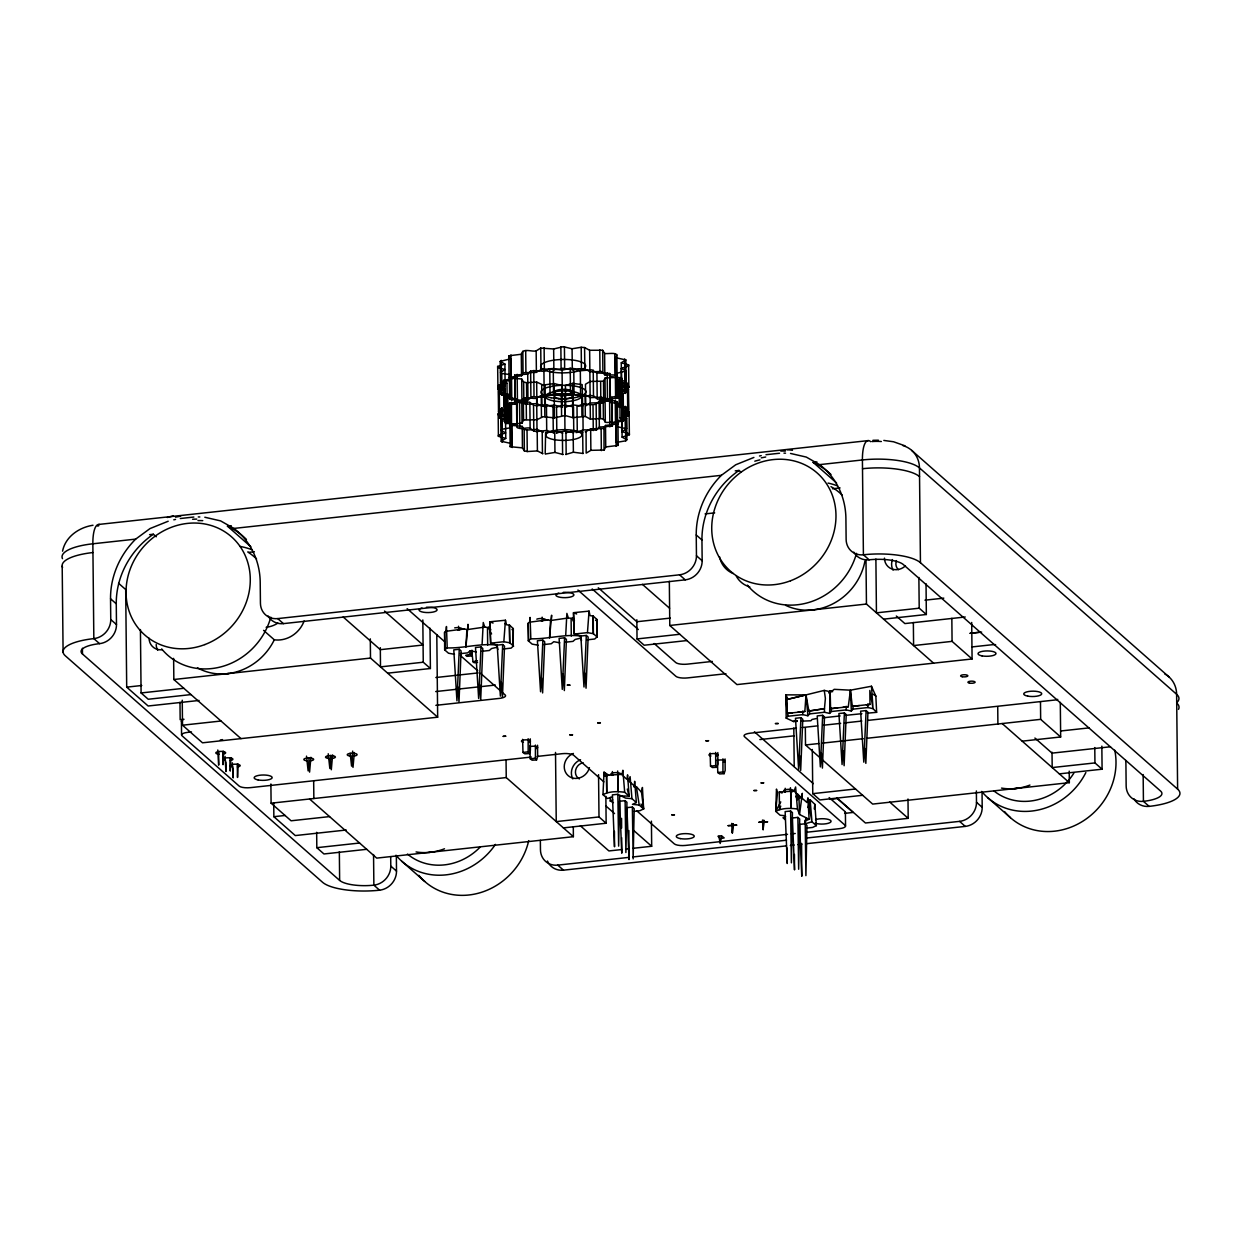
<?xml version="1.0" encoding="UTF-8"?>
<svg xmlns="http://www.w3.org/2000/svg" width="1242" height="1242" viewBox="0 0 1242 1242"><rect width="100%" height="100%" fill="white"/><g stroke="black" fill="none" stroke-linecap="round" stroke-linejoin="round"><path stroke-width="1.5" d="M218.701 751.767L218.685 765.15L217.785 749.997M225.951 761.983L225.935 771.546L225.05 756.394M233.217 768.363L233.201 777.927L232.301 762.79M617.678 774.806L617.678 770.987M790.424 791.527L790.44 787.707M797.69 799.832L797.69 794.104M503.553 648.945L511.083 648.122L513.21 646.197L513.288 628.592L509.639 625.223L506.425 624.726L505.447 620.239L489.891 621.792L490.652 643.17L497.219 645.141L502.7 644.536L504.516 646.15L502.436 697.321L501.426 682.339M587.171 639.832L594.701 639.009L596.828 637.084L596.905 619.479L593.257 616.11L590.043 615.613L589.065 611.126L573.509 612.679L574.27 634.057L580.837 636.028L586.317 635.438L588.134 637.037L586.053 688.208L585.044 673.226M472.022 655.916L470.144 654.332L465.719 655.31L466.837 656.335L472.022 655.916L472.069 650.327M801.587 843.396L801.773 876.293L799.662 824.377L805.127 823.788L806.958 825.402L805.903 875.641L805.173 820.124M470.144 654.332L470.221 650.824L476.198 651.926M837.667 707.924L830.587 708.685L830.137 690.723L829.625 713.405L824.486 712.256L809.613 713.886L807.905 715.765L802.767 714.631L787.894 716.246L786.186 718.124L793.467 721.493L797.333 721.338M613.424 802.596L610.226 801.012L610.35 797.302M780.721 806.105L779.51 809.551L779.246 791.977L794.057 791.138L798.684 795.206L798.948 797.317L801.307 797.535L807.005 802.534L807.921 797.814L809.101 819.254L799.538 814.535L797.442 808.992C790.238 808.045 782.305 807.874 775.722 811.352L776.467 789.074L777.461 792.955L775.722 811.352L780.131 815.233L785.192 815.73M621.776 410.124L629.104 412.204L629.368 434.778L629.337 433.784L622.009 431.657L621.776 410.124L626.325 407.252L616.001 404.985L616.218 426.503L626.542 428.769L622.009 431.657M621.279 362.788L628.607 364.869L628.871 387.442L628.84 386.448L621.512 384.306L621.279 362.788L625.828 359.916L615.504 357.634L615.721 379.167L626.061 381.434L621.512 384.306M223.56 751.239L223.017 764.684L222.737 751.363M230.826 757.62L230.267 771.065L229.987 757.76M238.076 764.016L237.532 777.461L237.253 764.156M612.275 775.396L612.43 771.561M785.037 792.117L785.192 788.282M459.261 649.271L456.947 700.845L453.78 649.877L459.261 649.271L461.077 650.886L458.997 702.056L457.988 687.074M480.98 646.911L478.651 698.485L475.5 647.501L480.98 646.911L482.796 648.51L480.716 699.681L479.707 684.699M502.7 644.536L500.371 696.11L497.219 645.141C480.359 642.983 464.229 648.386 447.213 647.905L444.652 649.877L444.589 632.318L445.971 631.309L464.353 628.871L466.899 629.647L484.706 627.086L488.339 627.536L489.41 626.573L490.823 629.942M542.878 640.158L540.565 691.732L537.398 640.763L542.878 640.158L544.695 641.772L542.614 692.943L541.605 677.961M564.598 637.798L562.284 689.372L559.117 638.388L564.598 637.798L566.414 639.413L564.334 690.583L563.2 673.723M586.317 635.438L583.988 686.997L580.837 636.028C563.977 633.87 547.846 639.273 530.831 638.792L528.285 640.763L528.207 623.205L529.589 622.195L547.97 619.758L550.517 620.534L568.324 617.973L571.957 618.423L573.028 617.46L574.441 620.845M800.95 717.69L798.637 769.248L795.485 718.28L800.95 717.69L802.782 719.289L800.686 770.459L799.693 755.478M822.67 715.314L820.357 766.888L817.205 715.92L822.67 715.314L824.502 716.929L822.406 768.099L821.412 753.118M844.389 712.955L842.076 764.529L838.909 713.545L844.389 712.955L846.221 714.554L844.125 765.724L843.132 750.742M866.109 710.579L863.795 762.153L860.628 711.185L866.109 710.579L867.941 712.194L865.845 763.364L864.851 748.383M507.248 409.006L506.969 383.188L498.71 385.222L498.244 386.278L504.5 388.637L504.764 414.471L498.508 412.096L498.942 411.118L507.248 409.006L503.817 406.165L505.246 405.249L504.935 364.077L497.669 366.421L497.7 367.477L505.028 369.557L500.479 372.429L501.613 373.423L510.804 374.696L509.437 377.832L509.655 399.35L521.935 400.529L523.876 403.603L526.763 404.193L536.901 403.588L542.366 406.336M616.218 426.503C621.357 419.827 607.059 423.367 605.32 422.187L605.087 400.669L601.92 397.331L590.136 397.611C582.11 391.199 572.003 397.44 563.138 394.04C554.522 397.673 544.291 391.587 536.653 398.201C532.647 399.536 523.224 394.801 521.795 401.585L509.344 403.138L511.036 406.134L511.533 443.565L501.209 441.283L505.758 438.41L505.432 411.413L498.166 413.757L498.197 414.812L505.525 416.893L500.976 419.765L502.11 420.759L511.3 422.047L509.934 425.168L510.152 446.685L522.432 447.881L524.357 450.939L527.26 451.529L537.398 450.924L542.863 453.687M612.508 796.991L607.369 798.497L602.975 794.632L604.031 772.198L608.937 775.272M806.896 828.072L812.578 827.436L816.367 825.635L811.957 821.769L805.127 823.788L805.266 820.946L809.101 819.254M482.113 644.101L483.262 622.506L484.706 627.086M565.731 634.988L566.88 613.393L568.324 617.973M466.899 629.647L465.921 647.098L468.001 624.307L467.691 628.933M550.517 620.534L549.538 637.984L551.619 615.209L551.308 619.836M731.709 823.399L732.361 833.009L732.935 823.617M762.479 820.046L763.147 829.656L763.721 820.263M715.578 754.437L715.842 753.677M797.768 712.271L804.832 711.495L806.011 694.899L824.253 690.397L829.392 691.53M309.103 757.713L308.125 770.847L306.51 756.13M330.822 755.353L329.844 768.487L328.23 753.77M352.681 751.1L351.564 766.112L350.151 753.242M493.043 623.08L489.891 621.792L490.652 643.17L503.833 641.726L505.447 620.239M576.661 613.983L573.509 612.679L574.27 634.057L587.45 632.628L589.065 611.126M732.361 833.009L733.168 823.772M763.147 829.656L763.954 820.419M310.888 757.278L309.584 772.12L308.684 763.038M332.608 754.919L331.303 769.761L330.403 760.663M354.327 752.543L353.007 767.385L352.123 758.303M445.971 631.309L446.452 626.511L447.213 647.905M529.589 622.195L530.07 617.414L530.831 638.792M814.255 808.93L814.861 804.35L810.126 799.755L808.79 802.984M842.961 707.335L848.27 706.76L850.428 690.179L871.48 686.252L875.843 696.094L876.635 712.334L867.413 713.172M719.77 838.133L718 836.254L721.509 835.835L720.174 843.489L718.932 836.192M805.127 823.788L806.074 818.369M807.952 807.533L810.126 799.755L811.957 821.769L808.573 803.916M636.354 802.534L631.945 798.653L630.113 776.654L628.561 780.799L634.243 785.813L634.678 781.296L636.354 802.534L632.457 804.366L639.211 805.049L643.604 808.915L641.509 792.21L642.424 787.475L643.604 808.915L639.832 810.731L634.15 811.352M801.307 797.535L802.332 793.327L799.538 814.535L798.948 797.317M62.566 551.169C65.407 536.684 79.1 527.369 93.01 525.257M522.618 739.332L522.975 752.45L524.854 753.816L529.294 753.568L530.396 750.277L530.272 738.85M529.868 745.728L530.241 758.831L532.119 760.197L536.544 759.949L537.662 756.673L537.538 745.231M710.145 753.071L710.517 766.174L712.38 767.54L716.82 767.292L717.923 764.001L717.814 752.574M717.395 759.452L717.767 772.555L719.646 773.937L724.086 773.673L725.188 770.397L725.064 758.955M628.499 389.165L622.273 386.728L622.537 412.561L628.794 414.921L628.328 415.977L620.068 418.011L619.789 392.193L628.048 390.159L628.499 389.165L628.794 414.921M621.869 774.915L622.863 770.257L624.695 792.256L629.089 796.138L627.583 774.837L626.993 779.417L623.158 776.048M794.057 791.138L795.61 786.978L797.442 808.992M509.655 399.35L511.036 396.214L510.54 358.798L508.847 355.802L521.298 354.249C522.727 347.465 532.15 352.2 536.156 350.865L540.751 348.086L553.653 348.971L563.309 346.689L572.081 348.769L581.209 347.279L584.594 347.558L589.639 350.275L602.665 350.26L604.606 353.333L604.823 374.851C606.577 376.031 620.86 372.491 615.721 379.167M510.152 446.685L511.533 443.565M615.504 357.634C620.534 350.974 606.67 354.498 604.606 353.333M616.001 404.985C621.093 398.309 606.919 401.849 605.087 400.669M511.036 396.214L501.846 394.94L500.712 393.947L505.261 391.075L497.933 388.994L497.887 388.001L505.168 385.594L500.417 382.924L501.426 381.962L510.772 380.316L509.08 377.32L521.531 375.767L523.053 372.724L522.835 351.207M509.344 403.138L509.577 424.655L522.028 423.103L523.55 420.06L523.317 398.542M585.587 405.808L590.385 402.998L603.705 402.656L603.488 381.139L605.009 378.096L615.395 377.428L617.46 376.543L615.768 373.547L626.123 370.939L621.373 368.269L621.605 389.786L626.341 392.456L616.001 395.065L615.768 373.547M603.705 402.656L605.242 399.613L605.009 378.096M603.985 428.474L590.649 428.816L586.069 431.595L586.177 453.128L590.882 450.334L604.031 450.039L603.985 428.474L605.506 425.432L617.957 423.879L616.265 420.883L625.549 419.299L626.62 418.275L621.869 415.604L629.135 413.26L629.12 412.266M604.202 449.992L605.739 446.949L605.506 425.432M498.942 411.118L498.71 385.222M775.722 811.352L780.768 801.913M503.196 736.273L505.913 736.227L503.212 736.413M569.876 685.227L567.159 685.103L569.876 685.103M569.814 734.752L572.531 734.721M572.469 734.922L569.861 734.922M597.666 722.751L600.383 722.704M600.367 722.86L597.712 722.906M705.968 740.744L708.685 740.713L706.015 740.915M775.443 723.481L778.175 723.449M778.16 723.589L775.489 723.651M753.894 790.455L756.611 790.424M756.595 790.564L753.941 790.626M761.113 782.848L763.83 782.817L761.129 782.988M824.253 690.397L825.387 698.423L824.455 708.67L808.868 711.061L806.011 694.899L787.009 699.463L787.149 713.42L792.458 712.846M804.832 711.495L787.149 713.42L785.844 694.868L806.011 694.899L807.905 715.765M808.868 711.061L824.455 708.67L824.486 712.256M830.587 708.685L848.27 706.76M829.625 713.405L831.333 711.511L846.206 709.896L851.344 711.029L853.052 709.151L867.925 707.536L873.064 708.67L876.635 712.334M830.929 692.027L834.189 689.326L850.428 690.179L852.307 706.325L869.99 704.4L869.835 690.428L873.064 708.67L871.48 686.252M536.404 431.486L533.812 431.129L530.117 428.226C527.12 426.689 516.035 431.688 516.796 424.578L505.246 422.885L504.966 397.052L507.792 394.009C501.333 393.077 492.95 391.913 504.5 388.637M505.246 422.885L508.056 419.827L507.792 394.009M619.246 407.19L618.982 381.372L621.792 378.313L622.071 404.147L619.246 407.19C625.207 407.919 634.398 409.41 622.537 412.561M500.712 393.947L500.2 361.406L510.54 358.798M501.209 441.283L500.697 408.742L511.036 406.134M626.62 418.275L626.837 439.792L625.766 440.817L616.482 442.4L616.265 420.883M505.354 405.187L515.244 403.992L514.7 375.115L527.71 374.09L530.629 371.141L533.75 370.597L543.934 371.342L549.756 368.765L553.264 368.548L562.067 370.194L570.218 368.253L580.325 370.753L591.627 369.852L596.921 372.973L609.775 373.5L610.521 402.455L622.071 404.147M515.12 400.887L527.974 399.908L532.445 396.679L544.198 397.161L550.035 394.583L553.528 394.366L562.331 396.012L574.021 394.18L580.588 396.571L590.292 395.468L593.49 395.887L597.2 398.791C600.181 400.343 611.266 395.329 610.521 402.455M594.188 404.582L596.144 404.24L599.063 401.29C601.423 399.536 614.091 404.271 611.794 397.207L623.22 395.034L619.789 392.193M593.272 430.601L593.008 404.783L582.84 404.038L577.002 406.615L577.282 432.433L583.103 429.856L596.408 430.074L599.327 427.108L612.337 426.084L612.058 400.25M396.353 856.017L396.509 871.123A18.025 16.348 -48.6 0 1 379.586 890.188A45.085 13.398 -0.6 0 1 322.547 882.27L65.376 655.854A45.085 13.398 -0.6 0 1 93.833 638.621A18.025 16.348 -48.6 0 0 110.755 619.541L110.538 598.768A78.914 71.524 -48.6 0 1 135.673 539.121L150.018 528.564L168.198 521.236M204.821 517.246L220.579 520.879L233.9 528.424A78.914 71.524 -48.6 0 1 260.215 582.467L260.432 603.239A18.025 16.348 -48.6 0 0 277.711 618.594L679.529 574.813A18.025 16.348 -48.6 0 0 696.452 555.733L696.234 534.976A78.914 71.524 -48.6 0 1 721.369 475.329L735.714 464.772L753.894 457.444M501.426 381.962L501.271 360.382M509.577 424.655L511.269 427.652L501.985 429.251L500.914 430.26L505.665 432.93L498.399 435.274L498.415 436.33L505.758 438.41M470.144 650.824L467.644 652.857L460.114 653.68M511.968 629.601L513.288 628.592L513.21 646.197M595.586 620.488L596.905 619.479L596.828 637.084M503.817 406.165L503.538 380.347L514.964 378.173L514.7 375.115M623.22 395.034L623.484 420.867L612.073 423.025L612.337 426.084M523.053 372.724L536.389 372.383C544.027 365.769 554.258 371.855 562.874 368.222C571.739 371.606 581.846 365.381 589.857 371.793L601.64 371.513L604.823 374.851M605.32 422.187L603.395 419.113L600.491 418.538L590.354 419.128L585.324 416.427L572.81 417.638L565.141 415.542L554.382 417.84L543.127 416.753L536.886 419.718L523.55 420.06M602.975 794.632C609.558 791.185 617.476 791.294 624.695 792.256M785.581 816.522L782.988 817.748L785.192 819.689M508.056 419.827C502.094 419.097 492.903 417.623 504.764 414.471M622.273 386.728L628.095 384.057L618.982 381.372M617.46 376.543L617.693 398.061L605.242 399.613M605.739 446.949L618.174 445.397L617.957 423.879M621.295 774.418L606.484 775.256L606.748 792.831L606.639 775.381L604.714 776.219L604.031 772.198L607.571 775.645M610.226 801.012L612.787 799.895M511.518 423.832L511.425 402.253M621.373 368.269L628.638 365.924L628.623 364.931M621.605 389.786L628.871 387.442M621.683 396.012L622.102 437.137L629.368 434.778M565.001 385.625L572.655 383.359L582.188 384.632L582.622 406.118M565.234 407.143L572.888 404.892L582.42 406.15M565.498 432.961L573.152 430.71L582.902 431.952M565.731 454.479L573.385 452.228L583.135 453.47M795.656 796.681L799.087 795.796L797.938 794.57M796.929 720.624L793.467 721.493L797.209 720.655M603.488 381.139L590.152 381.48L585.463 384.275L585.789 405.777M497.545 647.113L491.506 648.557L489.364 650.482L481.834 651.305M581.163 638L575.124 639.459L572.981 641.384L565.452 642.207M806.011 694.899L787.009 699.463L785.844 694.868L786.186 718.124M556.106 407.112L564.706 405.187L573.509 406.833L573.773 432.666L564.97 431.005L556.369 432.946M173.802 519.808L175.541 519.42M759.499 456L761.237 455.628M471.727 650.482L472.985 661.707L477.409 660.713M816.273 718.575L812.082 719.444L810.871 720.764L801.199 721.167M795.672 796.479L799.087 795.796M457.599 630.036L464.353 628.871M541.217 620.922L547.97 619.758M180.307 518.519L193.845 517.045M766.003 454.712L779.541 453.237M543.841 384.973L554.227 383.576L562.347 385.657M543.422 406.429L554.46 405.094L562.564 407.174M562.828 432.992L554.724 430.912L545.611 432.402L545.191 453.873M545.828 453.935L554.957 452.43L563.061 454.51M228.606 673.537L226.153 673.801M814.302 609.729L811.849 610.008M431.331 852.167L428.863 852.431M1017.182 788.344L1014.559 788.639M522.975 752.45L528.176 751.814L529.294 753.568M530.241 758.831L535.426 758.194L536.544 759.949M710.517 766.174L715.702 765.538L716.82 767.292M717.767 772.555L722.953 771.919L724.086 773.673M586.069 431.595L585.23 431.704M553.451 407.034L546.449 404.628L536.544 405.715M536.823 431.533L546.713 430.446L554.165 432.884M823.648 717.752L840.12 715.935M98.801 524.435L868.36 440.6M149.568 534.65L153.356 534.231L156.244 536.777M250.884 546.775L227.457 526.158L231.291 525.754M735.233 470.858L739.052 470.439L740.853 472.022M836.565 482.983L813.153 462.366L816.941 461.946M135.673 539.121L92.855 543.794A45.085 13.398 -0.6 0 0 62.488 558.667M233.9 528.424L721.369 475.329M790.517 453.454L806.275 457.072L819.58 464.632L862.414 459.959A45.085 13.398 -0.6 0 1 919.453 467.877L1176.624 694.294A45.085 13.398 -0.6 0 1 1177.478 701.947M248.679 552.364L254.377 551.743M832.482 488.774L840.073 487.935M705.083 513.909L714.678 512.868M268.132 615.97A18.025 16.348 -48.6 0 0 283.424 623.624L685.242 579.843A18.025 16.348 -48.6 0 0 702.165 560.779L701.947 540.006A78.914 71.524 -48.6 0 1 739.052 470.439M670.307 618.097L636.851 621.73L598.271 587.777M173.616 658.369L173.849 679.498L370.504 658.074L437.665 717.193L436.796 634.569M669.329 581.287L669.78 625.471L866.45 604.047L933.596 663.166M118.533 583.259L125.69 589.546L126.7 687.137L141.79 685.491M924.948 600.181L943.796 598.132M543.732 644.567L551.262 643.744L553.761 641.71L559.816 642.813M140.424 629.554L141.091 692.958L183.847 688.301M429.98 628.157L430.4 668.507L423.258 662.219L380.502 666.876L380.316 647.672M636.836 619.727L637.037 638.931L679.793 634.274M926.035 583.74L926.346 614.495L919.204 608.192L876.448 612.849L875.889 559.055M190.989 694.588L148.233 699.246L141.091 692.958M387.659 673.164L430.4 668.507M686.935 640.562L644.179 645.219L637.037 638.931M883.59 619.153L926.346 614.495M199.062 700.457L148.14 705.999L126.7 687.137M965.236 616.995L904.875 623.577L896.305 616.032M435.849 677.527L478.17 672.916M970.173 633.265L979.69 632.225M435.709 691.561L495.356 685.056M712.334 661.427L687.323 664.144A9.129 2.717 -0.6 0 1 675.772 662.545L654.161 643.511M970.111 633.342L981.646 632.085M184.018 719.289L180.168 719.708L179.981 702.335M182.248 700.224L182.512 725.204L220.983 721.012M971.694 622.475L972.082 658.974L952.071 641.369L913.6 645.561L913.351 622.506M191.485 731.942L187.635 732.361A8.896 2.655 -0.6 0 0 182.015 735.776L239.163 786.077A8.896 2.655 -0.6 0 0 250.434 787.645L531.359 757.046M435.849 705.332L499.346 698.408A9.129 2.717 -0.6 0 0 505.121 694.915L480.623 673.35M725.949 673.723L687.463 677.915A9.129 2.717 -0.6 0 1 675.912 676.316L577.934 590.043M972.176 646.911L991.411 644.815A8.896 2.655 -0.6 0 1 995.618 644.66M437.665 717.193L202.508 742.809L182.512 725.204M972.082 658.974L736.941 684.59L669.78 625.471M852.307 706.325L859.386 705.549M866.45 704.788L869.99 704.4M845.523 715.361L861.886 713.684M537.134 756.425L562.145 753.692A9.129 2.717 -0.6 0 1 573.695 755.291L603.876 781.87M796.433 728.169L750.261 733.199A9.129 2.717 -0.6 0 0 744.486 736.692L845.088 825.262A8.896 2.655 -0.6 0 1 839.468 828.662L806.757 832.233M802.192 727.548L817.593 725.871M823.353 725.235L840.679 723.356M844.513 722.937L861.839 721.043M867.599 720.422L1054.21 700.1A8.896 2.655 -0.6 0 0 1057.765 699.386M759.856 739.564L794.228 735.823M270.896 783.981L271.098 803.186L506.239 777.57L573.385 836.689L573.292 827.079M805.328 727.672L805.515 744.967L818.975 743.508M822.825 743.089L863.237 738.679M867.087 738.26L1040.656 719.351L1060.668 736.972L1060.295 702.382M273.721 803.31L273.861 816.693L285.179 815.466M1060.777 730.979L1089.079 727.89M329.58 816.599L291.094 820.791L271.098 803.186M1022.182 741.163L1060.668 736.972M631.945 798.653L625.533 798.078L617.848 794.275L612.384 794.88L614.511 846.78L614.417 831.302M346.223 830.013L295.301 835.571L273.861 816.693M1110.503 746.768L1052.036 753.133L1034.897 738.043M625.114 800.671L625.89 852.524L626.946 802.285L625.114 800.671L619.634 801.261L621.761 853.176L621.668 837.698M632.364 807.067L633.156 858.905L634.196 808.666L632.364 807.067L626.899 807.657L629.026 859.557L628.856 830.541M316.663 832.311L316.819 847.681L359.575 843.023M605.863 796.324L606.143 823.229L599.001 816.941L556.245 821.599L555.516 752.435M812.299 749.469L812.765 793.654L855.521 788.996M1101.84 746.147L1102.089 769.202L1094.947 762.914L1052.191 767.572L1052.021 752.202M366.716 849.311L323.96 853.968L316.819 847.681M563.387 827.886L606.143 823.229M862.662 795.284L819.906 799.941L812.765 793.654M1059.333 773.859L1102.089 769.202M829.92 799.367L837.356 798.559L853.13 812.454L845.693 813.262M790.611 811.01L791.387 862.848L792.443 812.61L790.611 811.01L785.146 811.6L787.257 863.501L787.164 848.038M573.385 836.689L376.714 858.113L309.569 798.994M1069.207 771.142L1069.331 782.662L872.66 804.086L805.515 744.967M797.876 817.391L798.653 869.245L799.693 819.006L797.876 817.391L792.396 817.997L794.523 869.897L794.43 854.418M621.932 849.528L608.922 850.941L580.356 825.79M625.658 849.124L629.368 848.721M633.094 848.302L651.677 846.283L651.413 821.164M907.995 799.01L908.197 818.338L865.441 822.996L836.875 797.845M787.521 834.329L685.553 845.429A8.896 2.655 -0.6 0 1 674.297 843.861L636.929 810.964M791.371 833.91L795.222 833.491M540.363 840.337L540.456 849.776A18.025 16.348 -48.6 0 0 557.751 865.131L628.887 857.384M632.721 856.964L786.528 840.213M805.763 838.117L959.569 821.366A18.025 16.348 -48.6 0 0 976.491 802.285L976.367 790.952M547.443 861.017A18.025 16.348 -48.6 0 0 563.464 870.161L786.481 845.864M790.331 845.445L794.166 845.026M798.016 844.622L801.866 844.203M805.701 843.784L965.282 826.396A18.025 16.348 -48.6 0 0 982.205 807.316L982.049 792.21M477.549 662.436L474.102 662.731L472.985 661.707M576.847 432.464L575.962 432.527M509.437 377.832L521.718 379.012L523.643 382.086L526.53 382.676L536.684 382.07L542.77 384.88M510.058 425.214L522.214 426.348L524.14 429.422L527.027 430.011L537.181 429.406L543.266 432.216M633.699 786.76L636.401 786.683L641.509 792.21M872.924 440.305L878.42 440.211M506.084 423.351L505.696 397.471L516.517 398.744C515.772 405.87 526.748 400.887 529.837 402.408L533.936 405.373M783.966 453.144L785.534 453.175M198.27 516.951L199.838 516.967M610.241 376.637L621.699 378.267M883.823 440.429L893.588 441.779L904.983 445.816M721.012 838.536L724.164 837.9L721.509 835.835M536.14 405.668L535.131 405.529M538.096 645.188L532.135 644.117L528.285 640.763M454.479 654.286L448.517 653.23L444.652 649.877M587.45 632.628L593.35 633.699L597.262 637.037M503.833 641.726L509.732 642.797L513.645 646.15M779.246 791.977L782.103 793.017M830.137 690.723L832.637 691.701M506.612 397.937L506.938 423.801M500.2 361.406L504.935 364.077M622.102 437.137L626.837 439.792M500.697 408.742L505.432 411.413M828.988 692.881L830.324 693.75L829.175 692.741M873.142 694.185L875.843 696.094M620.068 418.011L623.484 420.867M503.538 380.347L506.969 383.188M911.752 450.442L1168.924 676.859M819.58 464.632A78.914 71.524 -48.6 0 1 845.911 518.659L846.128 539.432A18.025 16.348 -48.6 0 0 863.407 554.786A45.085 13.398 -0.6 0 1 920.446 562.704L1177.618 789.136A45.085 13.398 -0.6 0 1 1149.145 806.368A18.025 16.348 -48.6 0 1 1133.868 798.715M1125.733 760.461A78.914 71.524 -48.6 0 1 1125.935 765.212L1126.152 785.984A18.025 16.348 -48.6 0 0 1143.432 801.338A27.045 8.042 -0.6 0 0 1160.525 790.999L903.353 564.567A27.045 8.042 -0.6 0 0 869.121 559.816L863.407 554.786L862.414 459.959A27.045 8.104 83.8 0 1 870.72 441.686M1149.145 806.368L1143.432 801.338L1143.152 774.558M1002.185 723.543L1069.331 782.662M696.234 534.976L701.947 540.006M987.561 797.535L1010.429 817.655M696.452 555.733L702.165 560.779M976.491 802.285L982.205 807.316M679.529 574.813L685.242 579.843M959.569 821.366L965.282 826.396M642.456 584.377L669.609 608.269M889.629 801.99L908.197 818.338M592.201 588.956L638.31 629.554M754.406 731.771L813.324 783.655M829.144 797.566L844.948 811.492A8.896 2.655 -0.6 0 1 844.607 813.432M407.128 608.658L444.589 641.633M460.44 655.59L477.735 670.82M384.508 611.064L423.087 645.017L380.331 649.675L343.18 616.979M605.956 806.027L614.526 813.572M633.11 829.935L651.677 846.283M277.711 618.594L283.424 623.624M557.751 865.131L563.464 870.161M263.583 630.362L274.296 639.801A27.045 24.514 -48.6 0 0 304.119 620.969M110.538 598.768L116.267 603.798L116.484 624.571A18.025 16.348 -48.6 0 1 99.562 643.651A27.045 8.042 -0.6 0 0 82.469 653.991L339.64 880.407A27.045 8.042 -0.6 0 0 373.873 885.158L379.586 890.188M401.865 861.327L424.733 881.463M110.755 619.541L116.484 624.571M390.687 856.638L390.795 866.078L396.509 871.123M173.849 679.498L240.995 738.617M99.562 643.651L93.833 638.621L92.855 543.794A27.045 8.104 83.8 0 1 99.593 524.574M627.443 383.033L627.722 408.851M616.001 395.065L617.693 398.061M616.482 442.4L618.174 445.397M640.996 804.055L643.604 808.915M571.957 618.423L574.378 623.236M488.339 627.536L491.568 633.932M785.844 694.868L787.707 698.687M580.495 637.053L581.535 640.453M496.878 646.166L497.918 649.55M627.303 789.089L629.089 796.138L619.68 795.889L618.64 846.128L617.848 794.275M636.401 786.683L639.211 805.049M542.149 617.15L542.506 620.783M458.531 626.263L458.888 629.896M814.861 804.35L816.367 825.635M850.428 690.179L851.344 711.029M592.822 616.156L593.35 633.699L593.257 616.11M509.204 625.269L509.732 642.797L509.639 625.223M528.207 623.205L528.704 640.717M444.589 632.318L445.086 649.83M791.03 808.418L790.688 790.766L790.89 808.294M618.283 791.682L617.957 774.061L618.128 791.558M1177.618 789.136L1176.624 694.294A27.045 24.514 -48.6 0 0 1164.779 673.956M1094.776 747.544L1094.947 762.914M1040.486 702.072L1040.656 719.351M997.73 706.729L997.9 724.008M951.838 618.314L952.071 641.369M920.446 562.704L919.453 467.877A27.045 24.514 -48.6 0 0 902.996 445.63M918.878 577.452L919.204 608.192M867.894 703.935L867.925 707.536M865.984 559.863L866.45 604.047M853.006 705.549L853.052 709.151M846.175 706.294L846.206 709.896M845.398 812.377L845.554 826.147M831.286 707.924L831.333 711.511M809.567 710.284L809.613 713.886M802.736 711.029L802.767 714.631M793.809 727.983L794.212 766.562M787.847 712.66L787.894 716.246M628.095 384.057L628.359 409.876M628.048 390.159L628.328 415.977M626.123 370.939L626.341 392.456M625.828 359.916L626.061 381.434M626.325 407.252L626.542 428.769M625.052 371.948L625.269 393.481M625.549 419.299L625.766 440.817M624.695 358.922L624.928 380.44M625.192 406.258L625.425 427.776M620.1 377.413L620.379 403.231M616.886 354.513L617.103 376.031M617.383 401.849L617.6 423.382M615.395 377.428L615.613 398.946M615.892 424.764L616.11 446.282M614.759 353.691L614.992 375.208M615.256 401.026L615.489 422.544M611.794 397.207L612.073 423.025M609.775 373.5L610.055 399.319M609.605 401.042L609.884 426.875M607.198 372.786L607.478 398.62M602.665 350.26L602.898 371.777M603.162 397.595L603.395 419.113M600.631 381.791L600.849 403.308M601.128 429.127L601.345 450.644M599.777 349.67L599.995 371.187M600.274 397.005L600.491 418.538M599.063 401.29L599.327 427.108M596.921 372.973L597.2 398.791M596.144 404.24L596.408 430.074M598.551 774.666L599.001 816.941M593.226 370.069L593.49 395.887M589.639 350.275L590.354 419.128M590.649 428.816L590.882 450.334M584.594 347.558L584.827 369.076M585.091 394.894L585.324 416.427M582.84 404.038L583.103 429.856M582.684 431.968L582.917 453.485M581.209 347.279L581.427 368.796M581.706 394.614L581.924 416.132M580.325 370.753L580.588 396.571M573.757 368.362L574.021 394.18M572.655 383.359L572.888 404.892M573.152 430.71L573.385 452.228M572.081 348.769L572.314 370.287M572.578 396.105L572.81 417.638M570.218 368.253L570.497 394.071M571.103 618.516L571.289 636.075M565.452 385.61L565.669 407.128M565.948 432.961L566.166 454.479M564.427 346.689L564.644 368.206M564.924 394.024L565.141 415.542M564.706 405.187L564.97 431.005M562.067 370.194L562.331 396.012M561.896 385.657L562.114 407.174M562.393 432.992L562.61 454.525M560.872 346.72L561.089 368.237M561.353 394.071L561.586 415.589M556.54 407.128L556.82 432.946M553.653 348.971L553.885 370.489M554.227 383.576L554.382 417.84M554.724 430.912L554.957 452.43M553.264 368.548L553.528 394.366M553.016 407.019L553.28 432.837M549.756 368.765L550.035 394.583M546.449 404.628L546.713 430.446M545.114 385.067L545.331 406.584M544.12 347.713L544.353 369.231M544.617 395.049L544.85 416.567M543.934 371.342L544.198 397.161M541.714 384.787L541.947 406.305M542.211 432.123L542.443 453.64M540.751 348.086L540.969 369.604M541.248 395.422L541.465 416.939M536.684 382.07L536.901 403.588M537.181 429.406L537.398 450.924M536.156 350.865L536.389 372.383M536.653 398.201L537.025 431.564M533.75 370.597L534.029 396.415M533.532 405.311L533.812 431.129M530.629 371.141L530.893 396.959M529.837 402.408L530.117 428.226M527.71 374.09L527.974 399.908M526.53 382.676L526.763 404.193M527.027 430.011L527.26 451.529M525.692 350.555L525.909 372.072M526.189 397.89L526.406 419.408M523.643 382.086L523.876 403.603M524.14 429.422L524.357 450.939M521.718 379.012L521.935 400.529M522.214 426.348L522.432 447.881M521.298 354.249L521.531 375.767M521.795 401.585L522.028 423.103M519.56 402.579L519.839 428.412M517.153 374.323L517.433 400.157M516.982 401.88L517.246 427.698M516.517 398.744L516.796 424.578M514.964 378.173L515.244 403.992M511.549 378.655L511.782 400.172M512.046 426.006L512.278 447.524M510.928 354.917L511.145 376.435M508.847 355.802L509.08 377.32M506.053 760.275L506.239 777.57M501.613 373.423L501.846 394.94M502.11 420.759L502.327 442.276M501.768 407.733L501.985 429.251M501.038 372.942L501.256 394.459M501.535 420.277L501.752 441.795M499.315 392.348L499.595 418.181M498.679 391.323L498.942 417.141M498.244 386.278L498.508 412.096M497.669 366.421L497.933 388.994M498.166 413.757L498.415 436.33M487.485 627.629L487.671 645.188M422.823 619.96L423.258 662.219M373.547 854.558L373.873 885.158A18.025 16.348 -48.6 0 0 390.795 866.078M370.302 638.854L370.504 658.074M339.345 851.717L339.64 880.407M313.667 781.234L313.853 798.528M181.425 721.105L181.565 734.891M82.422 648.246L82.469 653.991M62.193 566.135L63.094 652.221M621.559 818.354L621.621 828.026M722.937 758.815L722.953 771.919M715.671 752.419L715.702 765.538M535.411 745.091L535.426 758.194M528.145 738.695L528.176 751.814M813.153 462.366A78.914 71.524 -48.6 0 1 831.007 474.537M862.507 468.715A45.085 13.398 -0.6 0 1 919.546 476.633M62.581 567.408A45.085 13.398 -0.6 0 1 92.933 552.55M1176.717 703.05A45.085 13.398 -0.6 0 1 1178.503 709.353M872.008 441.562A18.025 5.356 -0.6 0 1 881.339 441.515M97.481 526.049A18.025 5.356 -0.6 0 1 98.661 525.847M116.267 603.798A78.914 71.524 -48.6 0 1 153.356 534.231M227.457 526.158A78.914 71.524 -48.6 0 1 246.444 539.447M869.121 559.816A18.025 16.348 -48.6 0 1 853.828 552.162M787.288 449.713A71.446 47.305 -28.5 0 1 792.458 450.287M780.783 451.048A61.401 32.401 -18.8 0 1 785.41 451.063M761.253 457.879A61.401 28.737 -15.5 0 1 765.693 457.009M754.794 461.186A71.446 42.725 -17.1 0 1 759.933 459.85M828.072 483.076A78.914 71.524 -48.6 0 1 837.418 485.839M167.297 517.495A71.446 50.41 -18.1 0 1 173.368 515.973M175.526 517.169A61.401 33.099 -16.4 0 1 180.633 516.237M192.588 519.265A61.401 28.55 -16.1 0 1 196.779 519.094M197.99 520.584A71.446 41.234 -21.7 0 1 202.756 520.646M240.016 546.402A78.914 71.524 -48.6 0 1 251.738 549.632M579.362 778.936A9.02 8.166 -48.6 0 1 575.651 770.04A9.02 8.166 -48.6 0 1 583.103 762.728M898.432 569.659A9.02 8.166 -48.6 0 1 896.429 560.608M830.991 486.662A65.5 59.368 -48.6 0 1 842.247 495.17M856.499 553.358A65.5 59.368 -48.6 0 1 808.387 602.572A65.5 59.368 -48.6 0 1 747.373 585.137M247.717 551.929A65.5 59.368 -48.6 0 1 256.551 558.962M270.803 617.165A65.5 59.368 -48.6 0 1 222.691 666.38A65.5 59.368 -48.6 0 1 161.677 648.929M274.296 639.801A56.371 51.093 -48.6 0 1 197.478 667.839M277.897 623.127A27.045 24.514 -48.6 0 1 266.145 627.303M157.718 650.296A13.522 12.265 -48.6 0 1 156.213 644.52M162.034 649.752A13.522 12.265 -48.6 0 1 149.071 638.233M181.875 721.99A8.896 2.655 -0.6 0 1 183.148 719.584M815.528 819.611A9.02 2.686 -0.6 0 1 828.507 819.456A9.02 2.686 -0.6 0 1 828.15 823.322A9.02 2.686 -0.6 0 1 815.202 823.198M796.991 795.765A4.952 1.475 -0.6 0 1 799.864 798.032M784.789 791.806A4.952 1.475 -0.6 0 1 785.223 789.757A4.952 1.475 -0.6 0 1 792.101 789.757A4.952 1.475 -0.6 0 1 792.163 791.806M634.103 785.875A4.952 1.475 -0.6 0 1 635.283 786.807M627.815 780.023A4.952 1.475 -0.6 0 1 627.986 780.628M612.787 775.287A4.952 1.475 -0.6 0 1 611.468 773.424A4.952 1.475 -0.6 0 1 617.522 772.695A4.952 1.475 -0.6 0 1 620.674 774.34M717.239 760.461A4.502 1.335 -0.6 0 1 723.931 760.306A4.502 1.335 -0.6 0 1 723.527 762.293M710.967 756.021A4.502 1.335 -0.6 0 1 709.912 754.096A4.502 1.335 -0.6 0 1 716.525 753.878A4.502 1.335 -0.6 0 1 716.51 755.85M529.713 746.737A4.502 1.335 -0.6 0 1 536.404 746.582A4.502 1.335 -0.6 0 1 535.985 748.569M523.441 742.297A4.502 1.335 -0.6 0 1 522.385 740.372A4.502 1.335 -0.6 0 1 528.999 740.154A4.502 1.335 -0.6 0 1 528.968 742.126M351.005 756.145A4.952 1.475 -0.6 0 1 348.133 753.878A4.952 1.475 -0.6 0 1 356.345 753.863A4.952 1.475 -0.6 0 1 353.07 756.145M307.24 760.849A4.952 1.475 -0.6 0 1 304.833 758.567A4.952 1.475 -0.6 0 1 312.968 758.629A4.952 1.475 -0.6 0 1 309.631 760.88M230.375 765.398A4.952 1.475 -0.6 0 1 238.262 764.451A4.952 1.475 -0.6 0 1 237.455 766.951M232.797 766.951A4.952 1.475 -0.6 0 1 230.391 766.003M799.724 696.032A4.952 1.475 -0.6 0 1 801.649 696.234M225.532 760.554A4.952 1.475 -0.6 0 1 224.228 758.319A4.952 1.475 -0.6 0 1 231.897 758.319A4.952 1.475 -0.6 0 1 230.189 760.554M219.229 754.282A4.952 1.475 -0.6 0 1 216.558 752.109A4.952 1.475 -0.6 0 1 224.414 751.845A4.952 1.475 -0.6 0 1 222.939 754.158M222.535 739.595A9.02 2.686 -0.6 0 1 220.284 739.937M566.911 616.87A4.952 1.475 -0.6 0 1 567.408 617.864M536.792 619.153A4.952 1.475 -0.6 0 1 543.127 618.656A4.952 1.475 -0.6 0 1 545.502 620.426M504.826 623.531A4.952 1.475 -0.6 0 1 505.556 624.089M483.775 626.356A4.952 1.475 -0.6 0 1 483.79 626.977M454.696 627.847A4.952 1.475 -0.6 0 1 462.164 629.026M563.263 592.356A9.02 2.686 -0.6 0 1 573.804 595.306A9.02 2.686 -0.6 0 1 560.639 597.386A9.02 2.686 -0.6 0 1 558.807 593.055M426.441 607.26A9.02 2.686 -0.6 0 1 436.998 610.21A9.02 2.686 -0.6 0 1 423.817 612.29A9.02 2.686 -0.6 0 1 422.001 607.959M749.811 586.938A27.045 24.514 -48.6 0 1 736.335 576.241M733.168 573.54A27.045 24.514 -48.6 0 1 719.537 556.758M864.929 561.12A56.371 51.093 -48.6 0 1 785.596 605.304M893.076 570.187A13.522 12.265 -48.6 0 1 892.439 559.568M905.449 565.871A13.522 12.265 -48.6 0 1 891.88 568.991A13.522 12.265 -48.6 0 1 884.444 558.124M1085.865 772.555A65.5 59.368 -48.6 0 1 981.692 791.418M1114.757 750.184A65.5 59.368 -48.6 0 1 1079.609 823.104A65.5 59.368 -48.6 0 1 1004.545 811.554M495.449 844.389A65.5 59.368 -48.6 0 1 395.996 855.226M528.719 840.617A65.5 59.368 -48.6 0 1 481.322 892.361A65.5 59.368 -48.6 0 1 418.849 875.346M444.496 848.783A56.371 51.093 -48.6 0 1 416.07 851.934M480.452 846.796A56.371 51.093 -48.6 0 1 407.454 854.061M589.422 767.68A13.522 12.265 -48.6 0 1 568.091 775.582A13.522 12.265 -48.6 0 1 573.4 753.444M572.872 778.936A13.522 12.265 -48.6 0 1 580.542 759.731M1029.944 785.068A56.371 51.093 -48.6 0 1 1001.518 788.096M1073.926 773.021A56.371 51.093 -48.6 0 1 993.879 790.875M728.122 825.682L736.879 825.169L728.138 825.635M758.909 822.328L767.665 821.816L758.94 822.251M671.782 814.814L674.484 814.923L671.798 814.783M553.622 400.887A18.025 5.356 -0.6 0 0 581.473 396.415A18.025 5.356 -0.6 0 0 555.314 391.587A18.025 5.356 -0.6 0 0 553.622 400.887M558.543 398.589A9.02 2.686 -0.6 0 0 572.469 396.353A9.02 2.686 -0.6 0 0 559.397 393.947A9.02 2.686 -0.6 0 0 558.543 398.589M554.025 439.621A18.025 5.356 -0.6 0 0 581.877 435.15A18.025 5.356 -0.6 0 0 555.733 430.322A18.025 5.356 -0.6 0 0 554.025 439.621M550.843 371.901A22.542 6.707 -0.6 0 0 585.665 366.312A22.542 6.707 -0.6 0 0 552.969 360.289A22.542 6.707 -0.6 0 0 550.843 371.901M551.106 397.719A22.542 6.707 -0.6 0 0 585.929 392.146A22.542 6.707 -0.6 0 0 553.233 386.107A22.542 6.707 -0.6 0 0 551.106 397.719M558.496 394.288A9.02 2.686 -0.6 0 0 572.438 392.053A9.02 2.686 -0.6 0 0 559.35 389.646A9.02 2.686 -0.6 0 0 558.496 394.288M790.564 580.759A65.5 59.368 -48.6 0 0 817.314 473.109A65.5 59.368 -48.6 0 0 713.684 512.465A65.5 59.368 -48.6 0 0 790.564 580.759M204.868 644.567A65.5 59.368 -48.6 0 0 231.617 536.917A65.5 59.368 -48.6 0 0 127.988 576.272A65.5 59.368 -48.6 0 0 204.868 644.567M680.274 838.583A9.02 2.686 -0.6 0 0 694.247 836.378A9.02 2.686 -0.6 0 0 681.237 833.941A9.02 2.686 -0.6 0 0 680.274 838.583M1027.739 696.125A9.02 2.686 -0.6 0 0 1041.712 693.921A9.02 2.686 -0.6 0 0 1028.702 691.483A9.02 2.686 -0.6 0 0 1027.739 696.125M258.165 779.96A9.02 2.686 -0.6 0 0 272.153 777.756A9.02 2.686 -0.6 0 0 259.128 775.318A9.02 2.686 -0.6 0 0 258.165 779.96M327.702 758.319A4.952 1.475 -0.6 0 0 335.402 757.108A4.952 1.475 -0.6 0 0 328.23 755.773A4.952 1.475 -0.6 0 0 327.702 758.319M969.505 683.116A3.602 1.071 -0.6 0 0 975.11 682.246A3.602 1.071 -0.6 0 0 969.893 681.268A3.602 1.071 -0.6 0 0 969.505 683.116M962.255 676.735A3.602 1.071 -0.6 0 0 967.844 675.85A3.602 1.071 -0.6 0 0 962.643 674.872A3.602 1.071 -0.6 0 0 962.255 676.735M982.018 655.885A9.02 2.686 -0.6 0 0 995.991 653.68A9.02 2.686 -0.6 0 0 982.981 651.243A9.02 2.686 -0.6 0 0 982.018 655.885"/></g></svg>
